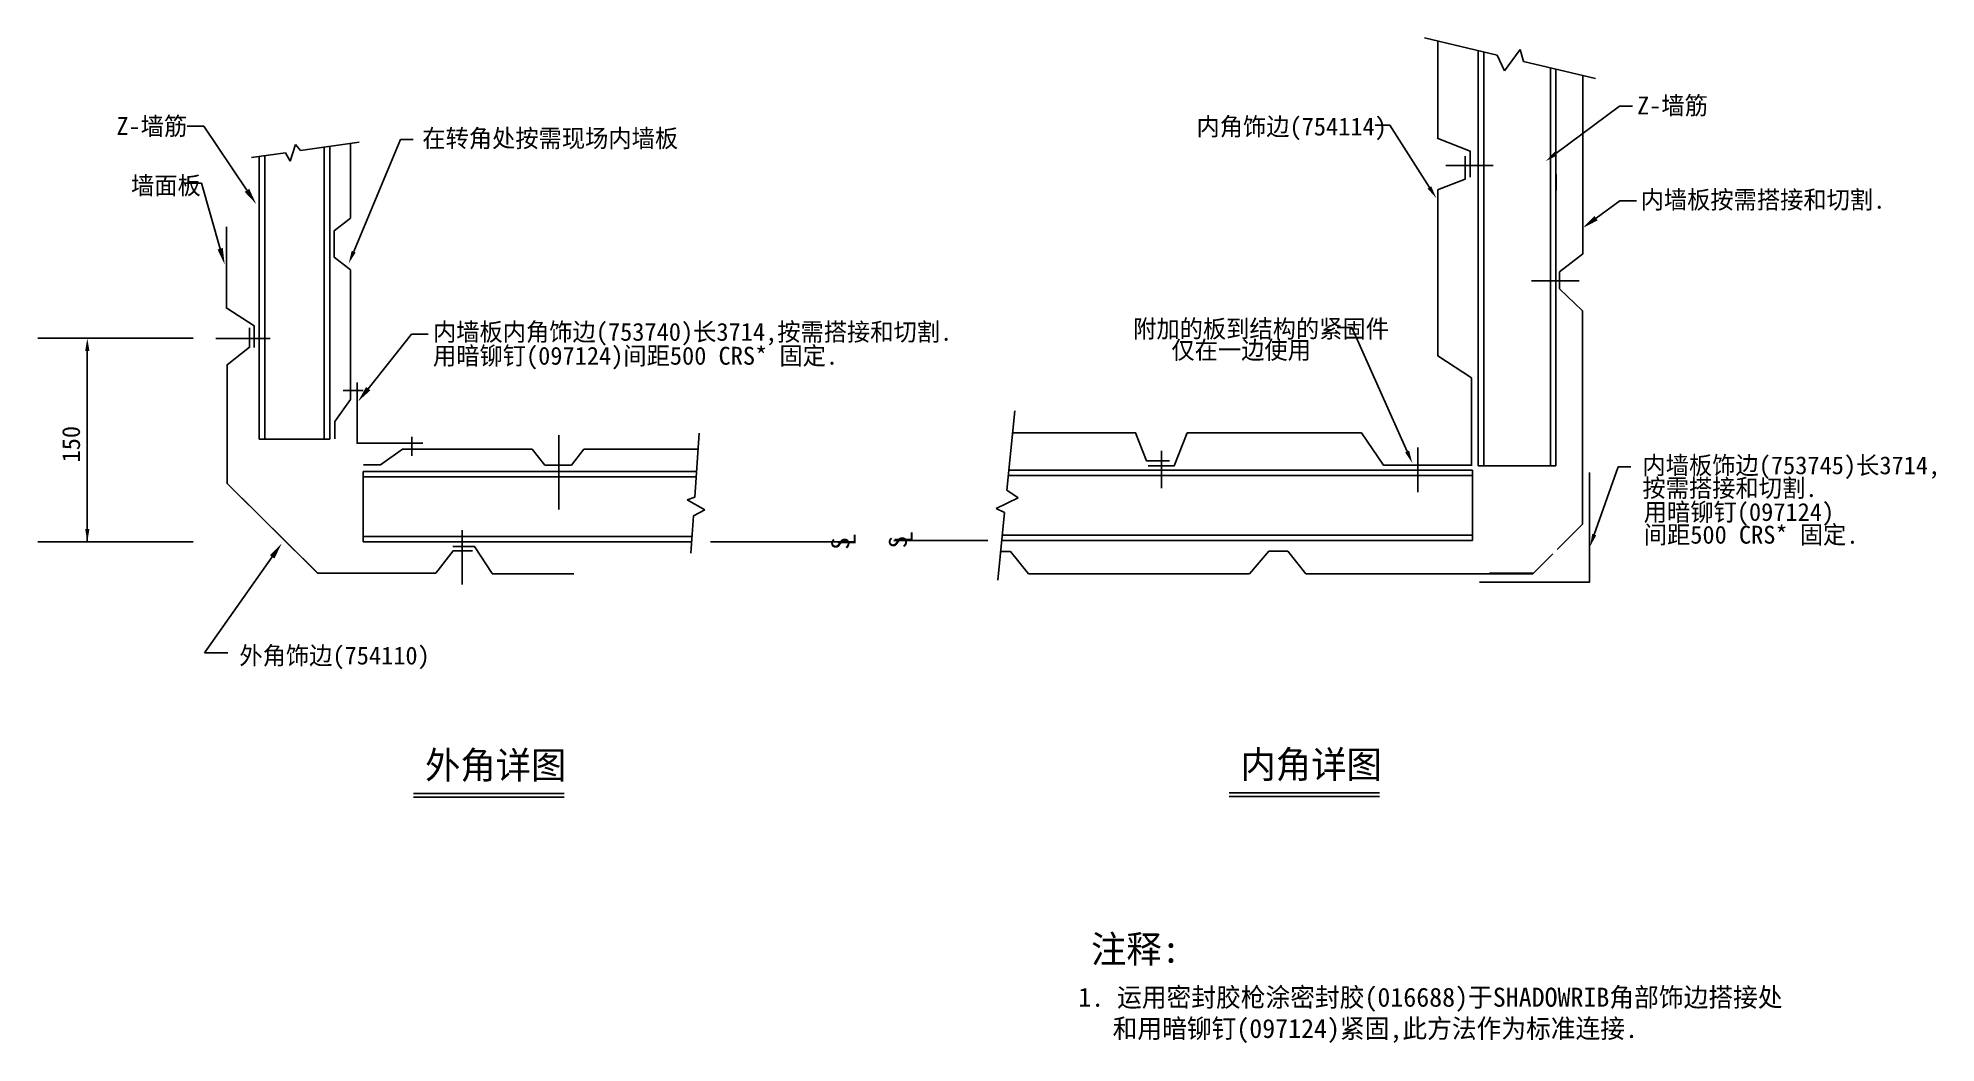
# Model space of a CAD drawing. Header units: metres. Extents: x 51 to 400, y 57 to 242.
import ezdxf

# ---------------------------------------------------------------- set-up
doc = ezdxf.new("R2010")
doc.units = ezdxf.units.M
for name, color, linetype in [('BORDER', 6, 'Continuous'), ('CENTER', 1, 'Continuous'), ('DIMS-PRIM', 5, 'Continuous'), ('FRENCH', 2, 'Continuous'), ('HIDDEN', 3, 'Continuous'), ('OBJS', 7, 'Continuous'), ('OUTLINE', 2, 'Continuous')]:
    doc.layers.add(name, color=color, linetype=linetype)

msp = doc.modelspace()

# ---------------------------------------------------------------- linework, layer by layer
at = {"layer": 'BORDER'}
for p, q in [((306.37, 241.72), (319.75, 238.54)), ((316.26, 162.99), (316.26, 239.37)), ((317.27, 162.99), (317.27, 239.13)), ((319.75, 238.54), (321.07, 235.66)), ((321.07, 235.66), (323.97, 239.62)), ((323.97, 239.62), (324.55, 237.4)), ((324.55, 237.4), (337.8, 234.24)), ((330.54, 162.99), (330.54, 235.97)), ((90.63, 219.71), (96.93, 220.61)), ((92.08, 167.92), (92.08, 219.92)), ((93.08, 167.92), (93.08, 220.06)), ((96.93, 220.61), (97.78, 219.03)), ((97.78, 219.03), (98.72, 222.12)), ((98.72, 222.12), (99.65, 221)), ((99.65, 221), (110.45, 222.54)), ((105.04, 167.92), (105.04, 221.77)), ((330.56, 216.58), (330.56, 213.67)), ((229.53, 158.5), (231, 173.15)), ((92.08, 167.92), (105.04, 167.92)), ((172.17, 157.25), (173, 169.03)), ((111.21, 161.96), (172.5, 161.96)), ((111.21, 149.01), (111.21, 161.96)), ((315.2, 161.22), (229.81, 161.22)), ((315.2, 162.22), (229.91, 162.22)), ((315.2, 149.27), (315.2, 162.22)), ((330.54, 162.99), (316.26, 162.99)), ((172.17, 157.25), (170.79, 156.73)), ((231.61, 157.1), (227.62, 155.15)), ((229.53, 158.5), (231.61, 157.1)), ((335.41, 160.17), (335.41, 152.25)), ((170.79, 156.73), (174.04, 154.88)), ((171.45, 146.91), (171.93, 153.79)), ((174.04, 154.88), (171.93, 153.79)), ((227.62, 155.15), (229.12, 154.4)), ((227.88, 141.98), (229.12, 154.4)), ((111.21, 150.01), (171.67, 150.01)), ((111.21, 149.01), (171.6, 149.01)), ((315.2, 149.27), (228.61, 149.27)), ((318.32, 143.26), (326.42, 143.26))]:
    msp.add_line(p, q, dxfattribs=at)
at = {"layer": 'CENTER'}
for p, q in [((310.28, 218.28), (319, 218.28)), ((326.05, 197.04), (334.78, 197.04)), ((84.12, 186.45), (94.11, 186.45)), ((107.48, 176.86), (111.19, 176.86)), ((120.14, 164.84), (120.14, 168.36)), ((147.15, 154.99), (147.15, 168.64)), ((258, 165.74), (258, 158.92)), ((305.13, 158.14), (305.13, 166.39)), ((129.37, 141.2), (129.37, 151.19))]:
    msp.add_line(p, q, dxfattribs=at)
at = {"layer": 'DIMS-PRIM'}
for p, q in [((330.52, 220.45), (342.25, 229.2)), ((342.25, 229.2), (344.61, 229.2)), ((81.86, 225.51), (78.83, 225.51)), ((89.81, 213.69), (81.86, 225.51)), ((299.99, 225.65), (297.3, 225.65)), ((307.27, 214.23), (299.99, 225.65)), ((109.44, 202.41), (118.02, 223.04)), ((118.02, 223.04), (120.39, 223.04)), ((81.44, 215.02), (78.4, 215.02)), ((84.89, 202.95), (81.44, 215.02)), ((337.92, 208.57), (342.29, 211.77)), ((342.29, 211.77), (345.32, 211.77)), ((79.95, 186.47), (51.38, 186.47)), ((112.11, 177.2), (120.08, 187.24)), ((120.08, 187.24), (123.12, 187.24)), ((292.99, 188.46), (290.3, 188.46)), ((303.17, 165.64), (292.99, 188.46)), ((60.45, 184.11), (60.45, 149.01)), ((337.58, 150.37), (341.95, 162.79)), ((341.95, 162.79), (344.32, 162.79)), ((79.95, 149.01), (51.38, 149.01)), ((94.45, 146.25), (81.99, 128.59)), ((81.99, 128.59), (86.31, 128.59))]:
    msp.add_line(p, q, dxfattribs=at)
for points in [[(330.76, 220.13), (330.29, 220.77), (328.63, 219.04)], [(90.23, 213.97), (89.39, 213.4), (91.51, 211.17)], [(307.6, 214.44), (306.93, 214.01), (308.54, 212.23)], [(338.21, 208.16), (337.62, 208.98), (335.47, 206.77)], [(85.37, 203.09), (84.4, 202.81), (85.72, 200.03)], [(109.8, 202.26), (109.07, 202.56), (108.53, 200.23)], [(60.06, 184.11), (60.85, 184.11), (60.45, 186.47)], [(112.51, 176.89), (111.72, 177.52), (110.23, 174.83)], [(303.53, 165.8), (302.81, 165.48), (304.13, 163.48)], [(60.85, 151.37), (60.06, 151.37), (60.45, 149.01)], [(337.95, 150.23), (337.21, 150.5), (336.79, 148.13)], [(94.04, 146.54), (94.87, 145.95), (96.2, 148.73)]]:
    msp.add_solid(points, dxfattribs=at)
at = {"layer": 'FRENCH'}
for p, q in [((120.47, 102.72), (148.16, 102.72)), ((120.47, 102.04), (148.16, 102.04)), ((270.43, 102.85), (298.11, 102.85)), ((270.43, 102.17), (298.11, 102.17))]:
    msp.add_line(p, q, dxfattribs=at)
at = {"layer": 'HIDDEN'}
for p, q in [((329.54, 162.99), (329.54, 236.21)), ((104.04, 167.92), (104.04, 221.62)), ((111.21, 160.96), (172.43, 160.96)), ((315.2, 150.27), (228.71, 150.27))]:
    msp.add_line(p, q, dxfattribs=at)
at = {"layer": 'OBJS'}
msp.add_line((102.84, 143.23), (86.07, 159.9), dxfattribs=at)
for points in [[(308.83, 241.14), (308.83, 223.21)], [(335.45, 234.8), (335.45, 201.99), (331.21, 198.69), (331.21, 195.54), (335.41, 191.5), (335.41, 160.17)], [(108.88, 222.31), (108.88, 208.55)], [(308.72, 223.28), (314.77, 220.88), (314.77, 216.08)], [(308.73, 213.75), (313.85, 215.75), (313.85, 220)], [(308.83, 213.71), (308.83, 183.23), (315.03, 179.19), (315.03, 163)], [(86.07, 206.98), (86.07, 191.96)], [(108.88, 199.06), (105.88, 201.38), (105.88, 206.24), (108.88, 208.55)], [(108.88, 199.06), (108.88, 175.18), (105.97, 171.14), (105.97, 167.98)], [(86.12, 192), (91.11, 188.76), (91.11, 184.75)], [(90.29, 188.38), (90.29, 185.18), (90.29, 184.81), (86.15, 181.61), (86.15, 159.77), (102.87, 143.2), (102.87, 143.2)], [(122.15, 167.16), (110.08, 167.16), (110.08, 178.31)], [(230.59, 169.08), (253.25, 169.08)], [(253.21, 169.07), (255.21, 163.95), (259.46, 163.95)], [(262.74, 169.08), (260.34, 163.03), (255.54, 163.03)], [(262.74, 169.08), (294.77, 169.08), (298.8, 163.15), (315.03, 163.15)], [(142.29, 166.1), (118.41, 166.1), (114.38, 163.19), (111.22, 163.19)], [(142.29, 166.1), (144.61, 163.11), (149.47, 163.11), (151.79, 166.1)], [(172.79, 166.1), (151.79, 166.1)], [(336.73, 161.79), (336.73, 141.63), (316.49, 141.63)], [(335.41, 160.17), (335.41, 152.25)], [(330.77, 147.61), (335.41, 152.25)], [(131.3, 147.37), (128.1, 147.37), (127.73, 147.37), (124.53, 143.23), (102.82, 143.23)], [(134.92, 143.2), (131.68, 148.19), (127.67, 148.19)], [(274.14, 143.12), (233.55, 143.12), (230.2, 147.26), (228.41, 147.26)], [(326.31, 143.15), (284.56, 143.15), (281.22, 147.29), (277.71, 147.29), (274.2, 143.15), (274.19, 143.15)], [(326.31, 143.15), (329.95, 146.79)], [(149.9, 143.15), (134.88, 143.15)]]:
    msp.add_lwpolyline(points, dxfattribs=at)
at = {"layer": 'OUTLINE'}
for p, q in [((175.07, 149.01), (201.24, 149.01)), ((226.08, 149.27), (208.79, 149.27))]:
    msp.add_line(p, q, dxfattribs=at)

# ---------------------------------------------------------------- texts
at = {"layer": 'DIMS-PRIM'}
msp.add_text('150', height=3.29, rotation=90, dxfattribs=at).set_placement((59.11, 163.63))
at = {"layer": 'FRENCH'}
for s, height, p in [('Z-墙筋', 3.29, (345.45, 227.65)), ('Z-墙筋', 3.29, (65.8, 223.86)), ('内角饰边(754114) ', 3.29, (264.43, 223.78)), ('在转角处按需现场内墙板', 3.29, (122.06, 221.61)), ('墙面板', 3.29, (68.49, 212.94)), ('内墙板按需搭接和切割.  ', 3.29, (346.1, 210.32)), ('内墙板内角饰边(753740)长3714,按需搭接和切割.  ', 3.29, (124.02, 186.01)), ('附加的板到结构的紧固件', 3.29, (252.78, 186.58)), ('用暗铆钉(097124)间距500 CRS* 固定.', 3.29, (124.02, 181.61)), ('仅在一边使用', 3.29, (259.82, 182.67)), ('内墙板饰边(753745)长3714,', 3.29, (346.44, 161.46)), ('按需搭接和切割.  ', 3.29, (346.44, 157.28)), ('用暗铆钉(097124)', 3.29, (346.68, 152.87)), ('间距500 CRS* 固定.', 3.29, (346.68, 148.69)), ('外角饰边(754110) ', 3.29, (88.42, 126.46)), ('外角详图', 5, (122.56, 105.44)), ('内角详图', 5, (272.52, 105.57)), ('注释:', 5, (245.03, 71.6)), ('1. 运用密封胶枪涂密封胶(016688)于SHADOWRIB角部饰边搭接处 ', 3.5, (242.68, 63.5)), ('和用暗铆钉(097124)紧固,此方法作为标准连接.', 3.5, (249.01, 57.75))]:
    msp.add_text(s, height=height, dxfattribs=at).set_placement(p)
for s, p in [('L', (201.73, 148.33)), ('L', (212.21, 148.74)), ('S', (200.58, 147.6)), ('S', (211.16, 147.85))]:
    msp.add_text(s, height=3.29, rotation=90, dxfattribs=at).set_placement(p)

doc.saveas('drawing.dxf')
